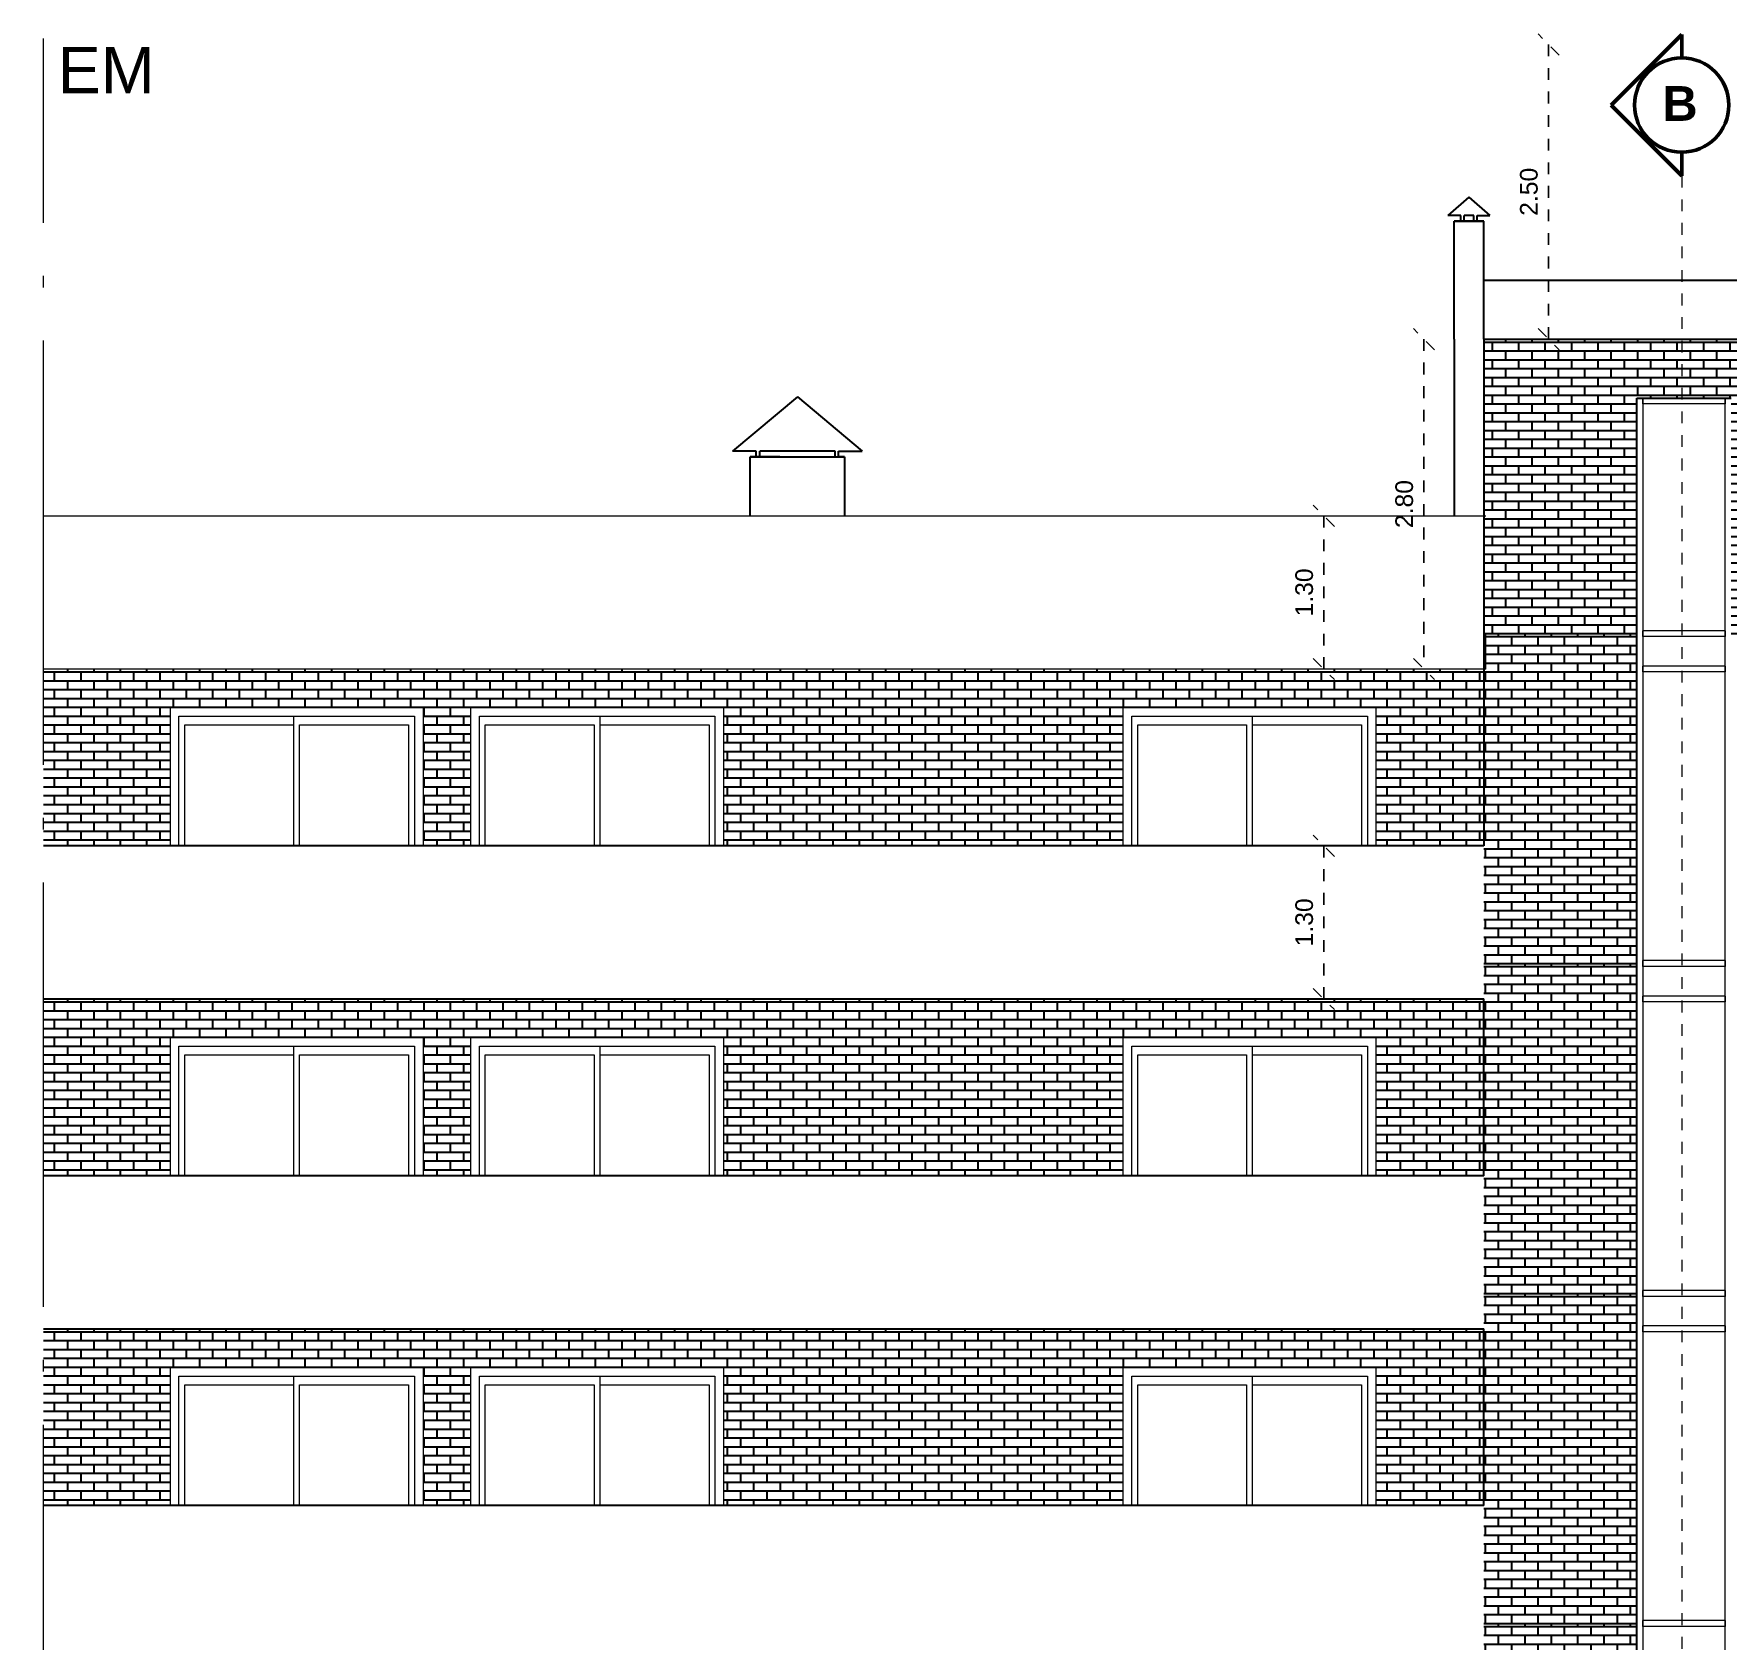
# Model space of a CAD drawing. Header units: metres. Extents: x 42 to 294, y -52 to 32.
# Drawn here: x 215.94 to 230.32, y -29.78 to -16.14 of the extents above; entities that cross this region are included whole.
import ezdxf

# ---------------------------------------------------------------- set-up
doc = ezdxf.new("R2010")
doc.units = ezdxf.units.M
doc.header["$LTSCALE"] = 0.15
doc.linetypes.add('ACAD_ISO04W100', pattern=[30, 24, -3, 0, -3])
doc.linetypes.add('Trazo punto', pattern=[0.015875, 0.00635, -0.004763, 0, -0.004763])
doc.layers.get('0').update_dxf_attribs({"lineweight": 20})
for name, color, linetype, lineweight in [('A-----SYP', 6, 'Continuous', 50), ('A-DOORSYM', 1, 'Continuous', 9), ('A-FLOROTM', 6, 'Continuous', 13), ('A-WALL', 2, 'Continuous', 30), ('A-WALLCWM', 6, 'Continuous', 9), ('S-GRIDIDM', 1, 'Continuous', 20)]:
    doc.layers.add(name, color=color, linetype=linetype, lineweight=lineweight)
doc.styles.get("Standard").update_dxf_attribs({"font": 'arial.ttf', "height": 0.15})
doc.dimstyles.new('Copy of Annotative', dxfattribs={"dimtxt": 0.15, "dimasz": 0.18, "dimexe": 0.18, "dimexo": 0.0625, "dimgap": 0.09, "dimtad": 1, "dimzin": 0, "dimdsep": 46, "dimtxsty": 'Standard', "dimblk": 'OBLIQUE', "dimcen": 0.09, "dimse1": 1, "dimse2": 1, "dimadec": 0, "dimazin": 0, "dimtfac": 1, "dimtofl": 0, "dimtmove": 0, "dimatfit": 3, "dimfxl": 1, "dimtolj": 1, "dimtzin": 0, "dimarcsym": 0})
pattern_1 = [(180, (233.746105, -32.42884), (-9e-18, -0.075), []), (270, (233.7461, -32.42884), (0.112, -0.075), [0.075, -0.075])]
pattern_2 = [(180, (228.321105, -29.62884), (-9e-18, -0.075), []), (270, (228.3211, -29.62884), (0.112, -0.075), [0.075, -0.075])]
pattern_3 = [(180, (233.746105, -29.62884), (-9e-18, -0.075), []), (270, (233.7461, -29.62884), (0.112, -0.075), [0.075, -0.075])]
pattern_4 = [(180, (228.321105, -26.82884), (-9e-18, -0.075), []), (270, (228.3211, -26.82884), (0.112, -0.075), [0.075, -0.075])]
pattern_5 = [(180, (233.746105, -26.82884), (-9e-18, -0.075), []), (270, (233.7461, -26.82884), (0.112, -0.075), [0.075, -0.075])]
pattern_6 = [(180, (228.321105, -24.02884), (-9e-18, -0.075), []), (270, (228.3211, -24.02884), (0.112, -0.075), [0.075, -0.075])]
pattern_7 = [(180, (233.746105, -24.02884), (-9e-18, -0.075), []), (270, (233.7461, -24.02884), (0.112, -0.075), [0.075, -0.075])]

# ---------------------------------------------------------------- blocks, each defined once
blk = doc.blocks.new('Deslizante-2 Paneles - 2000 x 2100mm-73-Corte AA')
at = {"layer": 'A-DOORSYM'}
for p, q in [((6.284, 11.175), (4.134, 11.175)), ((4.134, 11.175), (4.134, 10)), ((4.209, 10), (4.209, 11.1)), ((4.209, 11.1), (6.209, 11.1)), ((5.183, 11.1), (5.183, 10)), ((6.209, 11.1), (6.209, 10)), ((6.284, 10), (6.284, 11.175)), ((4.259, 10), (4.259, 11.025)), ((4.259, 11.025), (5.183, 11.025)), ((5.233, 11.025), (6.159, 11.025)), ((5.233, 10), (5.233, 11.025)), ((6.159, 11.025), (6.159, 10))]:
    blk.add_line(p, q, dxfattribs=at)
blk = doc.blocks.new('Deslizante-2 Paneles - 2000 x 2100mm-74-Corte AA')
at = {"layer": 'A-DOORSYM'}
for p, q in [((8.834, 11.175), (6.684, 11.175)), ((6.684, 11.175), (6.684, 10)), ((6.759, 10), (6.759, 11.1)), ((6.759, 11.1), (8.759, 11.1)), ((7.784, 10), (7.784, 11.1)), ((8.759, 11.1), (8.759, 10)), ((8.834, 10), (8.834, 11.175)), ((6.809, 10), (6.809, 11.025)), ((6.809, 11.025), (7.734, 11.025)), ((7.734, 11.025), (7.734, 10)), ((7.784, 11.025), (8.709, 11.025)), ((8.709, 11.025), (8.709, 10))]:
    blk.add_line(p, q, dxfattribs=at)
blk = doc.blocks.new('Montante rectangular - Montante rectangular - 5x10 cm Aluminio-86-Corte AA')
at = {"layer": 'A-WALLCWM'}
blk.add_line((17.334, 11.5), (17.334, 11.8), dxfattribs=at)
blk = doc.blocks.new('Montante rectangular - Montante rectangular - 5x10 cm Aluminio-84-Corte AA')
at = {"layer": 'A-WALLCWM'}
blk.add_line((17.334, 17.4), (17.334, 19.9), dxfattribs=at)
blk = doc.blocks.new('Montante rectangular - Montante rectangular - 5x10 cm Aluminio-87-Corte AA')
at = {"layer": 'A-WALLCWM'}
blk.add_line((16.634, 22.2), (16.634, 20.2), dxfattribs=at)
blk = doc.blocks.new('Montante rectangular - Montante rectangular - 5x10 cm Aluminio-88-Corte AA')
at = {"layer": 'A-WALLCWM'}
blk.add_line((16.634, 17.4), (16.634, 17.1), dxfattribs=at)
blk = doc.blocks.new('Montante rectangular - Montante rectangular - 5x10 cm Aluminio-89-Corte AA')
at = {"layer": 'A-WALLCWM'}
blk.add_line((16.634, 11.5), (16.634, 9), dxfattribs=at)
blk = doc.blocks.new('Montante rectangular - Montante rectangular - 5x10 cm Aluminio-92-Corte AA')
at = {"layer": 'A-WALLCWM'}
for p, q in [((16.634, 3.075), (16.634, 3.125)), ((17.334, 3.125), (16.634, 3.125)), ((17.334, 3.075), (16.634, 3.075)), ((17.334, 3.125), (17.334, 3.075))]:
    blk.add_line(p, q, dxfattribs=at)
blk = doc.blocks.new('Montante rectangular - Montante rectangular - 5x10 cm Aluminio-93-Corte AA')
at = {"layer": 'A-WALLCWM'}
for p, q in [((16.634, 22.15), (16.634, 22.2)), ((17.334, 22.15), (16.634, 22.15)), ((17.334, 22.2), (17.334, 22.15))]:
    blk.add_line(p, q, dxfattribs=at)
blk = doc.blocks.new('Montante rectangular - Montante rectangular - 5x10 cm Aluminio-143-Corte AA')
at = {"layer": 'A-WALLCWM'}
blk.add_line((17.334, 20.2), (17.334, 22.2), dxfattribs=at)
blk = doc.blocks.new('Sección - Extremo de sección-3896-Corte AA')
at = {"layer": 'A-----SYP'}
for p, q in [((16.965, -5.959), (16.367, -6.559)), ((16.965, -6.159), (16.965, -5.959)), ((16.367, -6.559), (16.965, -7.159)), ((16.965, -7.159), (16.965, -6.959))]:
    blk.add_line(p, q, dxfattribs=at)
blk.add_circle((16.965, -6.559), 0.4, dxfattribs=at)
blk.add_arc((16.965, -6.559), 0.4, 90, 270, dxfattribs=at)
blk = doc.blocks.new('_Oblique')
at = {"color": 0, "linetype": 'ByBlock', "lineweight": -2}
blk.add_line((-0.5, -0.5), (0.5, 0.5), dxfattribs=at)
blk = doc.blocks.new('*D2561')
at = {"color": 0, "linetype": 'Trazo punto', "lineweight": -2, "ltscale": 0.1, "transparency": 16777216}
blk.add_line((228.797, -18.729), (228.797, -16.229), dxfattribs=at)
at = {"layer": 'Defpoints', "color": 0, "linetype": 'Trazo punto', "ltscale": 0.1, "transparency": 16777216}
for p in [(228.797, -16.229), (230.596, -16.229), (230.596, -18.729)]:
    blk.add_point(p, dxfattribs=at)
at = {"color": 0, "linetype": 'Trazo punto', "lineweight": -2, "ltscale": 0.1, "transparency": 16777216, "xscale": 0.18, "yscale": 0.18, "zscale": 0.18}
for p, rotation in [((228.797, -16.229), 90), ((228.797, -18.729), 270)]:
    blk.add_blockref('_Oblique', p, dxfattribs=dict(at, rotation=rotation))
at = {"color": 0, "linetype": 'Trazo punto', "ltscale": 0.1, "transparency": 16777216, "insert": (228.63, -17.479), "char_height": 0.15, "attachment_point": 5, "rotation": 90}
blk.add_mtext('\\A1;2.50', dxfattribs=at)
blk = doc.blocks.new('*D2562')
at = {"color": 0, "linetype": 'Trazo punto', "lineweight": -2, "ltscale": 0.1, "transparency": 16777216}
blk.add_line((227.739, -18.729), (227.739, -21.529), dxfattribs=at)
at = {"layer": 'Defpoints', "color": 0, "linetype": 'Trazo punto', "ltscale": 0.1, "transparency": 16777216}
for p in [(228.246, -18.729), (227.739, -21.529), (228.263, -21.529)]:
    blk.add_point(p, dxfattribs=at)
at = {"color": 0, "linetype": 'Trazo punto', "lineweight": -2, "ltscale": 0.1, "transparency": 16777216, "xscale": 0.18, "yscale": 0.18, "zscale": 0.18}
for p, rotation in [((227.739, -18.729), 90), ((227.739, -21.529), 270)]:
    blk.add_blockref('_Oblique', p, dxfattribs=dict(at, rotation=rotation))
at = {"color": 0, "linetype": 'Trazo punto', "ltscale": 0.1, "transparency": 16777216, "insert": (227.572, -20.129), "char_height": 0.15, "attachment_point": 5, "rotation": 90}
blk.add_mtext('\\A1;2.80', dxfattribs=at)
blk = doc.blocks.new('*D2563')
at = {"color": 0, "linetype": 'Trazo punto', "lineweight": -2, "ltscale": 0.1, "transparency": 16777216}
blk.add_line((226.889, -20.229), (226.889, -21.529), dxfattribs=at)
at = {"layer": 'Defpoints', "color": 0, "linetype": 'Trazo punto', "ltscale": 0.1, "transparency": 16777216}
for p in [(226.889, -20.229), (226.889, -21.529), (226.889, -21.529)]:
    blk.add_point(p, dxfattribs=at)
at = {"color": 0, "linetype": 'Trazo punto', "lineweight": -2, "ltscale": 0.1, "transparency": 16777216, "xscale": 0.18, "yscale": 0.18, "zscale": 0.18}
for p, rotation in [((226.889, -20.229), 90), ((226.889, -21.529), 270)]:
    blk.add_blockref('_Oblique', p, dxfattribs=dict(at, rotation=rotation))
at = {"color": 0, "linetype": 'Trazo punto', "ltscale": 0.1, "transparency": 16777216, "insert": (226.723, -20.879), "char_height": 0.15, "attachment_point": 5, "rotation": 90}
blk.add_mtext('\\A1;1.30', dxfattribs=at)
blk = doc.blocks.new('*D2564')
at = {"color": 0, "linetype": 'Trazo punto', "lineweight": -2, "ltscale": 0.1, "transparency": 16777216}
blk.add_line((226.889, -23.029), (226.889, -24.329), dxfattribs=at)
at = {"layer": 'Defpoints', "color": 0, "linetype": 'Trazo punto', "ltscale": 0.1, "transparency": 16777216}
for p in [(226.889, -23.029), (226.889, -24.329), (226.889, -24.329)]:
    blk.add_point(p, dxfattribs=at)
at = {"color": 0, "linetype": 'Trazo punto', "lineweight": -2, "ltscale": 0.1, "transparency": 16777216, "xscale": 0.18, "yscale": 0.18, "zscale": 0.18}
for p, rotation in [((226.889, -23.029), 90), ((226.889, -24.329), 270)]:
    blk.add_blockref('_Oblique', p, dxfattribs=dict(at, rotation=rotation))
at = {"color": 0, "linetype": 'Trazo punto', "ltscale": 0.1, "transparency": 16777216, "insert": (226.723, -23.679), "char_height": 0.15, "attachment_point": 5, "rotation": 90}
blk.add_mtext('\\A1;1.30', dxfattribs=at)

msp = doc.modelspace()

# ---------------------------------------------------------------- hatches: boundary and pattern name
at = {"layer": 'A-WALL'}
h = msp.add_hatch(dxfattribs=at)
h.set_pattern_fill('FP1_46', color=256, style=0, pattern_type=2)
h.set_pattern_definition([(0, (228.321105, -21.22884), (0, 0.075), []), (90, (228.3211, -21.22884), (-0.112, 0.075), [0.075, -0.075])])
h.paths.add_polyline_path([(235.596, -20.229), (235.596, -18.729), (228.246, -18.729), (228.246, -21.229), (229.546, -21.229), (229.546, -19.229), (230.346, -19.229), (230.346, -21.229), (235.446, -21.229), (235.446, -20.229), (235.514, -20.229), (235.514, -19.733), (235.539, -19.733), (235.539, -20.229)], flags=0)
edge = h.paths.add_edge_path(flags=0)
edge.add_spline(control_points=[(235.591, -19.779), (235.591, -19.777), (235.59, -19.775), (235.589, -19.771), (235.587, -19.768), (235.586, -19.766), (235.585, -19.765), (235.584, -19.764), (235.582, -19.762), (235.578, -19.76), (235.575, -19.759), (235.573, -19.759), (235.571, -19.759), (235.569, -19.759), (235.566, -19.759), (235.563, -19.76), (235.56, -19.762), (235.557, -19.764), (235.556, -19.765), (235.555, -19.766), (235.554, -19.768), (235.552, -19.771), (235.551, -19.775), (235.551, -19.777), (235.551, -19.779)], knot_values=[0, 0, 0, 0, 0.004367, 0.008348, 0.01205, 0.013839, 0.014726, 0.01561, 0.019366, 0.023417, 0.027469, 0.029402, 0.03123, 0.033059, 0.034992, 0.039044, 0.043095, 0.046851, 0.047735, 0.048622, 0.050411, 0.054113, 0.058094, 0.062461, 0.062461, 0.062461, 0.062461], degree=3, periodic=0)
edge.add_spline(control_points=[(235.551, -19.779), (235.551, -19.78), (235.551, -19.783), (235.552, -19.787), (235.554, -19.79), (235.555, -19.791), (235.556, -19.792), (235.557, -19.794), (235.56, -19.795), (235.563, -19.797), (235.566, -19.798), (235.569, -19.799), (235.571, -19.799), (235.573, -19.799), (235.575, -19.798), (235.578, -19.797), (235.582, -19.795), (235.584, -19.794), (235.585, -19.792), (235.586, -19.791), (235.587, -19.79), (235.589, -19.787), (235.59, -19.783), (235.591, -19.78), (235.591, -19.779)], knot_values=[0, 0, 0, 0, 0.004367, 0.008348, 0.01205, 0.013839, 0.014726, 0.01561, 0.019366, 0.023417, 0.027469, 0.029402, 0.03123, 0.033059, 0.034992, 0.039044, 0.043095, 0.046851, 0.047735, 0.048622, 0.050411, 0.054113, 0.058094, 0.062461, 0.062461, 0.062461, 0.062461], degree=3, periodic=0)
h.paths.add_polyline_path([(231.151, -19.072), (233.265, -19.072), (233.265, -20.386), (231.151, -20.386)], flags=0)
h = msp.add_hatch(dxfattribs=at)
h.set_pattern_fill('FP1_38', color=256, style=0, pattern_type=2)
h.set_pattern_definition(pattern_7)
h.paths.add_polyline_path([(228.246, -23.029), (228.246, -24.029), (228.396, -24.029), (228.396, -21.229), (228.263, -21.229), (228.263, -21.529), (228.246, -21.529)], flags=0)
h = msp.add_hatch(dxfattribs=at)
h.set_pattern_fill('FP1_38', color=256, style=0, pattern_type=2)
h.set_pattern_definition(pattern_7)
h.paths.add_polyline_path([(228.246, -21.529), (228.263, -21.529), (228.263, -21.229), (228.246, -21.229)], flags=0)
h = msp.add_hatch(dxfattribs=at)
h.set_pattern_fill('FP1_38', color=256, style=0, pattern_type=2)
h.set_pattern_definition(pattern_7)
h.paths.add_polyline_path([(228.396, -21.229), (228.396, -24.029), (229.546, -24.029), (229.546, -21.229)], flags=0)
h = msp.add_hatch(dxfattribs=at)
h.set_pattern_fill('FP1_37', color=256, style=0, pattern_type=2)
h.set_pattern_definition(pattern_6)
h.paths.add_polyline_path([(216.171, -21.529), (216.021, -21.529), (216.021, -23.029), (216.121, -23.029), (216.171, -23.029)], flags=0)
h = msp.add_hatch(dxfattribs=at)
h.set_pattern_fill('FP1_37', color=256, style=0, pattern_type=2)
h.set_pattern_definition(pattern_6)
h.paths.add_polyline_path([(228.246, -21.529), (216.171, -21.529), (216.171, -23.029), (217.096, -23.029), (217.096, -21.854), (219.246, -21.854), (219.246, -23.029), (219.646, -23.029), (219.646, -21.854), (221.796, -21.854), (221.796, -23.029), (225.183, -23.029), (225.183, -21.854), (227.333, -21.854), (227.333, -23.029), (228.246, -23.029)], flags=0)
h = msp.add_hatch(dxfattribs=at)
h.set_pattern_fill('FP1_32', color=256, style=0, pattern_type=2)
h.set_pattern_definition(pattern_5)
h.paths.add_polyline_path([(228.396, -24.029), (228.246, -24.029), (228.246, -24.329), (228.246, -25.829), (228.246, -26.829), (228.396, -26.829)], flags=0)
h = msp.add_hatch(dxfattribs=at)
h.set_pattern_fill('FP1_32', color=256, style=0, pattern_type=2)
h.set_pattern_definition(pattern_5)
h.paths.add_polyline_path([(228.396, -24.029), (228.396, -26.829), (229.546, -26.829), (229.546, -24.029)], flags=0)
h = msp.add_hatch(dxfattribs=at)
h.set_pattern_fill('FP1_31', color=256, style=0, pattern_type=2)
h.set_pattern_definition(pattern_4)
h.paths.add_polyline_path([(216.121, -24.329), (216.021, -24.329), (216.021, -25.829), (216.121, -25.829), (216.171, -25.829), (216.171, -24.329)], flags=0)
h = msp.add_hatch(dxfattribs=at)
h.set_pattern_fill('FP1_31', color=256, style=0, pattern_type=2)
h.set_pattern_definition(pattern_4)
h.paths.add_polyline_path([(219.646, -25.829), (219.646, -24.654), (221.796, -24.654), (221.796, -25.829), (225.183, -25.829), (225.183, -24.654), (227.333, -24.654), (227.333, -25.829), (228.246, -25.829), (228.246, -24.329), (216.171, -24.329), (216.171, -25.829), (217.096, -25.829), (217.096, -24.654), (219.246, -24.654), (219.246, -25.829)], flags=0)
h = msp.add_hatch(dxfattribs=at)
h.set_pattern_fill('FP1_26', color=256, style=0, pattern_type=2)
h.set_pattern_definition(pattern_3)
h.paths.add_polyline_path([(228.396, -26.829), (228.246, -26.829), (228.246, -27.129), (228.246, -28.629), (228.246, -29.629), (228.396, -29.629)], flags=0)
h = msp.add_hatch(dxfattribs=at)
h.set_pattern_fill('FP1_26', color=256, style=0, pattern_type=2)
h.set_pattern_definition(pattern_3)
h.paths.add_polyline_path([(228.396, -26.829), (228.396, -29.629), (229.546, -29.629), (229.546, -26.829)], flags=0)
h = msp.add_hatch(dxfattribs=at)
h.set_pattern_fill('FP1_25', color=256, style=0, pattern_type=2)
h.set_pattern_definition(pattern_2)
h.paths.add_polyline_path([(216.121, -27.129), (216.021, -27.129), (216.021, -28.629), (216.121, -28.629), (216.171, -28.629), (216.171, -27.129)], flags=0)
h = msp.add_hatch(dxfattribs=at)
h.set_pattern_fill('FP1_25', color=256, style=0, pattern_type=2)
h.set_pattern_definition(pattern_2)
h.paths.add_polyline_path([(219.646, -28.629), (219.646, -27.454), (221.796, -27.454), (221.796, -28.629), (225.183, -28.629), (225.183, -27.454), (227.333, -27.454), (227.333, -28.629), (228.246, -28.629), (228.246, -27.129), (216.171, -27.129), (216.171, -28.629), (217.096, -28.629), (217.096, -27.454), (219.246, -27.454), (219.246, -28.629)], flags=0)
h = msp.add_hatch(dxfattribs=at)
h.set_pattern_fill('FP1_19', color=256, style=0, pattern_type=2)
h.set_pattern_definition(pattern_1)
h.paths.add_polyline_path([(228.396, -29.629), (228.246, -29.629), (228.246, -29.929), (228.246, -31.429), (228.246, -32.429), (228.396, -32.429)], flags=0)
h = msp.add_hatch(dxfattribs=at)
h.set_pattern_fill('FP1_19', color=256, style=0, pattern_type=2)
h.set_pattern_definition(pattern_1)
h.paths.add_polyline_path([(228.396, -29.629), (228.396, -32.429), (229.546, -32.429), (229.546, -29.629)], flags=0)

# ---------------------------------------------------------------- linework, layer by layer
at = {"layer": 'A-----SYP', "linetype": 'Trazo punto', "lineweight": 15}
msp.add_line((229.927, -17.343), (229.927, -45.65), dxfattribs=at)
at = {"layer": 'A-FLOROTM'}
for p, q in [((216.021, -20.229), (228.263, -20.229)), ((216.021, -21.529), (216.021, -21.229)), ((228.263, -21.529), (228.263, -21.229)), ((228.263, -21.529), (216.021, -21.529))]:
    msp.add_line(p, q, dxfattribs=at)
at = {"layer": 'A-WALL'}
for p, q in [((228.121, -17.525), (227.942, -17.679)), ((228.121, -17.525), (228.299, -17.679)), ((228.051, -17.679), (227.942, -17.679)), ((228.051, -17.729), (228.051, -17.679)), ((228.081, -17.729), (228.081, -17.679)), ((228.161, -17.679), (228.081, -17.679)), ((228.161, -17.729), (228.161, -17.679)), ((228.191, -17.729), (228.191, -17.679)), ((228.191, -17.679), (228.299, -17.679)), ((227.996, -18.729), (227.996, -17.729)), ((228.246, -17.729), (227.996, -17.729)), ((227.996, -17.729), (228.246, -17.729)), ((228.221, -17.729), (228.021, -17.729)), ((228.246, -18.729), (228.246, -17.729)), ((228.246, -18.229), (230.596, -18.229)), ((227.996, -18.729), (227.996, -20.229)), ((228.246, -18.729), (228.246, -23.029)), ((228.246, -18.729), (235.596, -18.729)), ((228.246, -18.729), (228.246, -21.229)), ((222.421, -19.219), (221.87, -19.679)), ((222.421, -19.219), (222.971, -19.679)), ((229.546, -26.829), (229.546, -19.229)), ((229.546, -19.229), (230.346, -19.229)), ((222.071, -19.679), (221.87, -19.679)), ((222.071, -19.729), (222.071, -19.679)), ((222.101, -19.729), (222.101, -19.679)), ((222.741, -19.679), (222.101, -19.679)), ((222.741, -19.729), (222.741, -19.679)), ((222.771, -19.729), (222.771, -19.679)), ((222.771, -19.679), (222.971, -19.679)), ((222.021, -20.229), (222.021, -19.729)), ((222.271, -19.729), (222.021, -19.729)), ((222.021, -19.729), (222.821, -19.729)), ((222.021, -19.729), (222.821, -19.729)), ((222.246, -19.729), (222.046, -19.729)), ((222.821, -19.729), (222.771, -19.729)), ((222.821, -19.729), (222.821, -20.229)), ((229.546, -21.229), (228.263, -21.229)), ((228.246, -23.029), (216.021, -23.029)), ((216.021, -24.329), (228.246, -24.329)), ((228.246, -25.829), (228.246, -24.329)), ((228.246, -25.829), (216.021, -25.829)), ((229.546, -40.285), (229.546, -26.829)), ((216.021, -27.129), (228.246, -27.129)), ((228.246, -28.629), (228.246, -27.129)), ((228.246, -28.629), (216.021, -28.629))]:
    msp.add_line(p, q, dxfattribs=at)

# ---------------------------------------------------------------- block references
at = {"layer": 'A-----SYP', "extrusion": (0, 0, -1), "rotation": 180}
msp.add_blockref('Sección - Extremo de sección-3896-Corte AA', (-212.962, -23.302), dxfattribs=at)
at = {"layer": 'A-DOORSYM'}
for name, p in [('Deslizante-2 Paneles - 2000 x 2100mm-73-Corte AA', (212.962, -33.029)), ('Deslizante-2 Paneles - 2000 x 2100mm-74-Corte AA', (212.962, -33.029)), ('Deslizante-2 Paneles - 2000 x 2100mm-74-Corte AA', (218.5, -33.029)), ('Deslizante-2 Paneles - 2000 x 2100mm-73-Corte AA', (212.962, -35.829)), ('Deslizante-2 Paneles - 2000 x 2100mm-74-Corte AA', (212.962, -35.829)), ('Deslizante-2 Paneles - 2000 x 2100mm-74-Corte AA', (218.5, -35.829)), ('Deslizante-2 Paneles - 2000 x 2100mm-73-Corte AA', (212.962, -38.629)), ('Deslizante-2 Paneles - 2000 x 2100mm-74-Corte AA', (212.962, -38.629)), ('Deslizante-2 Paneles - 2000 x 2100mm-74-Corte AA', (218.5, -38.629))]:
    msp.add_blockref(name, p, dxfattribs=at)
at = {"layer": 'A-WALLCWM'}
for name, p in [('Montante rectangular - Montante rectangular - 5x10 cm Aluminio-87-Corte AA', (212.962, -41.429)), ('Montante rectangular - Montante rectangular - 5x10 cm Aluminio-93-Corte AA', (212.962, -41.429)), ('Montante rectangular - Montante rectangular - 5x10 cm Aluminio-143-Corte AA', (212.962, -41.429)), ('Montante rectangular - Montante rectangular - 5x10 cm Aluminio-92-Corte AA', (212.962, -24.329)), ('Montante rectangular - Montante rectangular - 5x10 cm Aluminio-88-Corte AA', (212.962, -38.629)), ('Montante rectangular - Montante rectangular - 5x10 cm Aluminio-86-Corte AA', (212.962, -33.029)), ('Montante rectangular - Montante rectangular - 5x10 cm Aluminio-92-Corte AA', (212.962, -24.629)), ('Montante rectangular - Montante rectangular - 5x10 cm Aluminio-89-Corte AA', (212.962, -33.029)), ('Montante rectangular - Montante rectangular - 5x10 cm Aluminio-84-Corte AA', (212.962, -41.429)), ('Montante rectangular - Montante rectangular - 5x10 cm Aluminio-92-Corte AA', (212.962, -27.129)), ('Montante rectangular - Montante rectangular - 5x10 cm Aluminio-88-Corte AA', (212.962, -41.429)), ('Montante rectangular - Montante rectangular - 5x10 cm Aluminio-86-Corte AA', (212.962, -35.829)), ('Montante rectangular - Montante rectangular - 5x10 cm Aluminio-92-Corte AA', (212.962, -27.429)), ('Montante rectangular - Montante rectangular - 5x10 cm Aluminio-89-Corte AA', (212.962, -35.829)), ('Montante rectangular - Montante rectangular - 5x10 cm Aluminio-84-Corte AA', (212.962, -44.229)), ('Montante rectangular - Montante rectangular - 5x10 cm Aluminio-92-Corte AA', (212.962, -29.929)), ('Montante rectangular - Montante rectangular - 5x10 cm Aluminio-88-Corte AA', (212.962, -44.229)), ('Montante rectangular - Montante rectangular - 5x10 cm Aluminio-86-Corte AA', (212.962, -38.629)), ('Montante rectangular - Montante rectangular - 5x10 cm Aluminio-92-Corte AA', (212.962, -30.229)), ('Montante rectangular - Montante rectangular - 5x10 cm Aluminio-89-Corte AA', (212.962, -38.629)), ('Montante rectangular - Montante rectangular - 5x10 cm Aluminio-84-Corte AA', (212.962, -47.029)), ('Montante rectangular - Montante rectangular - 5x10 cm Aluminio-92-Corte AA', (212.962, -32.729)), ('Montante rectangular - Montante rectangular - 5x10 cm Aluminio-88-Corte AA', (212.962, -47.029)), ('Montante rectangular - Montante rectangular - 5x10 cm Aluminio-86-Corte AA', (212.962, -41.429))]:
    msp.add_blockref(name, p, dxfattribs=at)

# ---------------------------------------------------------------- texts
at = {"layer": 'S-GRIDIDM', "insert": (216.554, -16.249), "char_height": 0.3934, "width": 1.032, "attachment_point": 2, "line_spacing_factor": 0.938532, "bg_fill": 3, "box_fill_scale": 1.25, "bg_fill_color": 0, "bg_fill_transparency": 0}
msp.add_mtext('EM', dxfattribs=at)

# ---------------------------------------------------------------- dimensions: what is measured, and where the dimension line sits
at = {"linetype": 'Trazo punto', "ltscale": 0.1}
for base, p1, p2, picture, middle in [((227.739, -21.529), (228.246, -18.729), (228.263, -21.529), '*D2562', (227.572, -20.129)), ((226.889, -21.529), (226.889, -20.229), (226.889, -21.529), '*D2563', (226.723, -20.879)), ((226.889, -24.329), (226.889, -23.029), (226.889, -24.329), '*D2564', (226.723, -23.679))]:
    dim = msp.add_linear_dim(base=base, p1=p1, p2=p2, angle=90, dimstyle='Copy of Annotative', override={"dimscale": 0, "dimtix": 0, "dimtofl": 0, "dimtmove": 0, "dimatfit": 3}, dxfattribs=at)
    dim.commit()
    dim.dimension.update_dxf_attribs({"geometry": picture, "text_midpoint": middle})

# ---------------------------------------------------------------- next in the draw order: linework, layer by layer
at = {"layer": 'S-GRIDIDM', "linetype": 'ACAD_ISO04W100'}
msp.add_line((216.021, -45.342), (216.021, -16.177), dxfattribs=at)

# ---------------------------------------------------------------- next in the draw order: texts
at = {"layer": 'A-----SYP', "insert": (229.913, -16.582), "char_height": 0.29506, "width": 0.162, "attachment_point": 2, "line_spacing_factor": 0.938532, "bg_fill": 3, "box_fill_scale": 1.25, "bg_fill_color": 0, "bg_fill_transparency": 0}
msp.add_mtext('{\\fArial|b1|i0|c0|p34;B}', dxfattribs=at)

# ---------------------------------------------------------------- next in the draw order: dimensions: what is measured, and where the dimension line sits
at = {"linetype": 'Trazo punto', "ltscale": 0.1}
dim = msp.add_linear_dim(base=(228.797, -16.229), p1=(230.596, -18.729), p2=(230.596, -16.229), angle=90, dimstyle='Copy of Annotative', override={"dimscale": 0, "dimtix": 0, "dimtofl": 0, "dimtmove": 0, "dimatfit": 3}, dxfattribs=at)
dim.commit()
dim.dimension.update_dxf_attribs({"geometry": '*D2561', "text_midpoint": (228.63, -17.479)})

doc.saveas('drawing.dxf')
